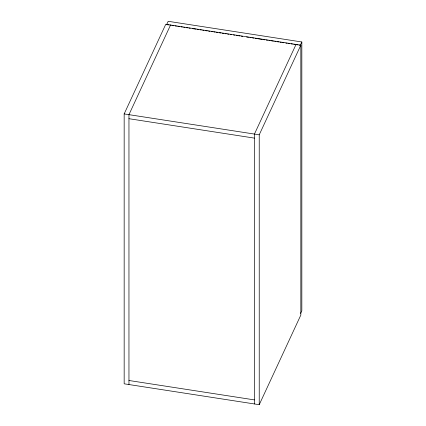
<?xml version="1.0" encoding="UTF-8"?>
<svg xmlns="http://www.w3.org/2000/svg" width="426" height="426" viewBox="0 0 426 426"><rect width="100%" height="100%" fill="white"/><g stroke="black" fill="none" stroke-linecap="round" stroke-linejoin="round"><path stroke-width="0.64" d="M124.163 113.918L165.773 24.266L300.841 45.161L300.841 315.048L259.232 404.7L124.163 383.805L124.163 113.918L259.232 134.813L300.841 45.161M166.641 24.639L168.19 21.3L301.837 41.977L301.837 310.66L300.543 313.44M170.565 25.006L128.956 114.658L128.956 384.545M296.049 44.421L254.444 134.068L254.444 403.96M301.837 41.977L300.287 45.31L298.977 45.108M167.296 24.74L168.605 24.942M169.915 25.145L171.225 25.347M172.535 25.549L173.845 25.752M175.155 25.954L176.465 26.156M177.775 26.359L179.745 26.662M181.055 26.865L182.365 27.067M183.675 27.269L184.985 27.477M186.295 27.679L187.605 27.882M188.915 28.084L190.225 28.286M192.19 28.59L196.12 29.197M197.43 29.399L198.74 29.602M200.05 29.804L201.365 30.006M202.675 30.209L203.985 30.416M205.295 30.619L207.26 30.922M208.57 31.125L209.88 31.327M211.19 31.529L212.499 31.732M213.809 31.934L215.119 32.136M216.429 32.339L217.739 32.541M219.049 32.743L221.014 33.047M222.324 33.249L223.634 33.452M224.949 33.659L226.259 33.862M227.569 34.064L228.879 34.266M230.189 34.469L231.499 34.671M233.464 34.975L234.774 35.177M236.084 35.379L237.394 35.582M238.704 35.784L240.014 35.986M241.324 36.189L242.634 36.391M246.569 37.003L248.534 37.307M249.844 37.509L251.154 37.712M252.464 37.914L253.774 38.116M255.083 38.319L256.393 38.521M257.703 38.723L262.288 39.432M263.598 39.634L264.908 39.842M266.218 40.044L267.528 40.246M268.843 40.449L270.153 40.651M271.463 40.853L273.428 41.157M274.738 41.359L276.048 41.562M277.358 41.764L278.668 41.966M279.978 42.169L281.288 42.371M282.598 42.573L283.908 42.776M285.873 43.085L287.183 43.287M288.493 43.489L289.802 43.692M291.112 43.894L292.428 44.096M293.738 44.299L295.048 44.501M296.358 44.703L297.667 44.906M128.956 118.705L254.444 138.12M128.956 380.498L254.444 399.907M259.232 134.813L259.232 404.7"/></g></svg>
